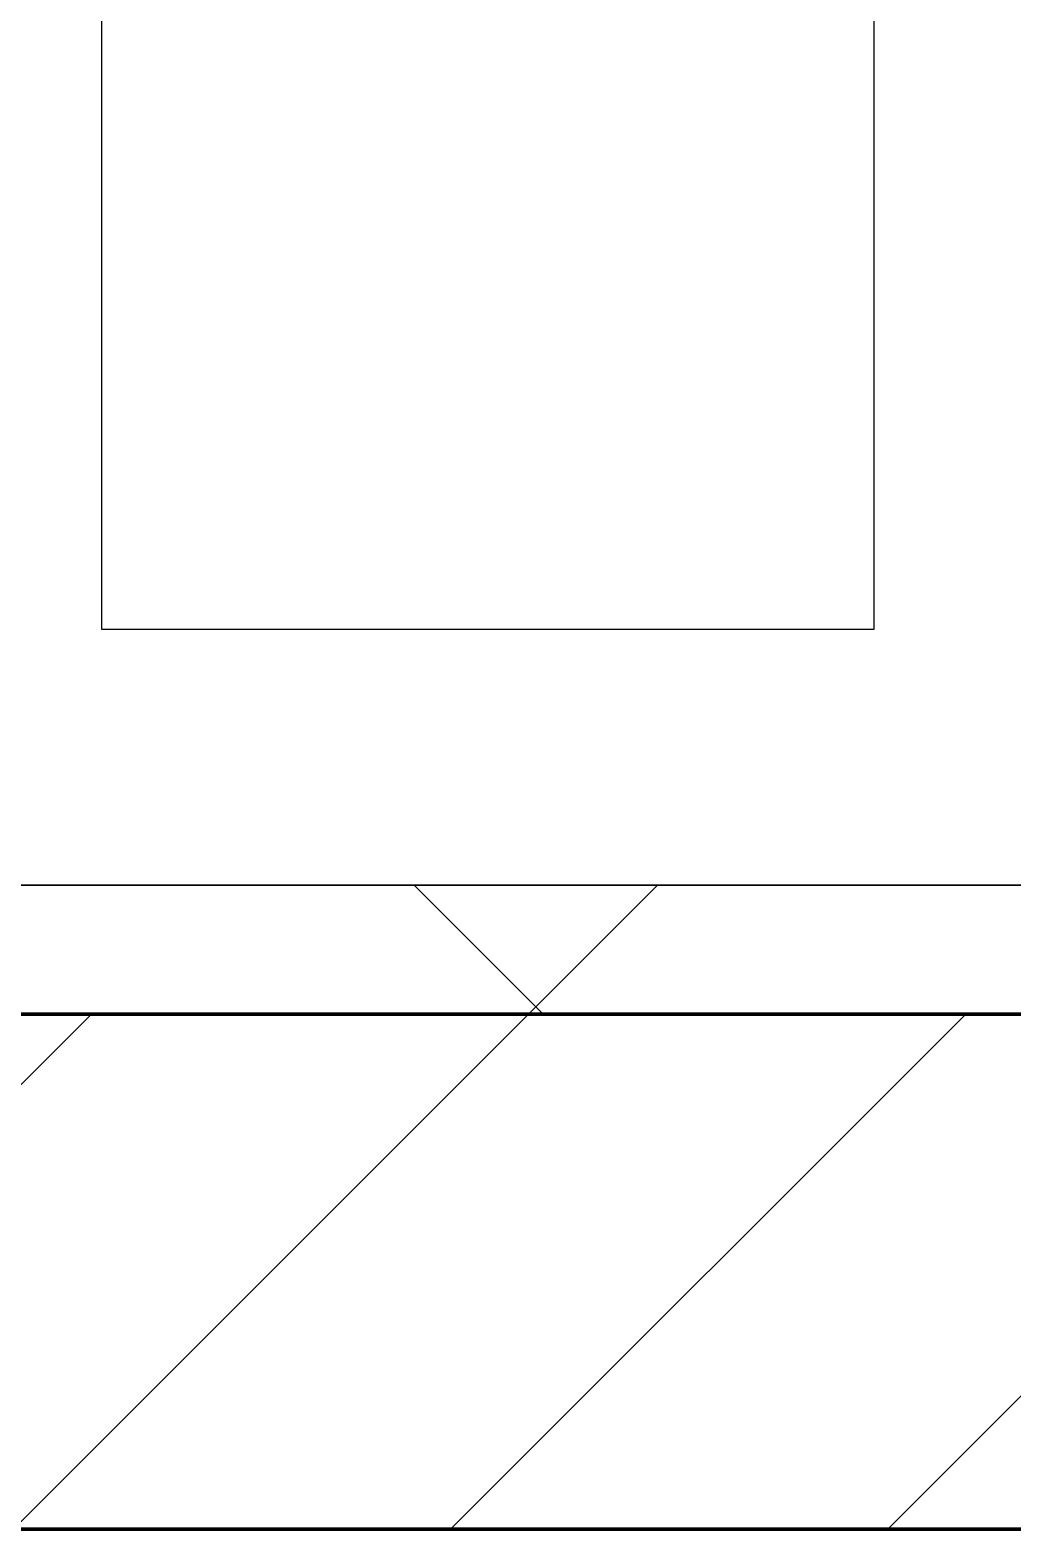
# Model space of a CAD drawing. Header units: millimetres. Extents: x -794334 to -714814, y -17806 to 22403.
# Drawn here: x -756659 to -756278, y -4021 to -3439 of the extents above; entities that cross this region are included whole.
import ezdxf
from ezdxf.xclip import XClip

# ---------------------------------------------------------------- set-up
doc = ezdxf.new("R2010")
doc.units = ezdxf.units.MM
doc.header["$XCLIPFRAME"] = 0
doc.layers.add('000 - WIPEOUT', color=250, linetype='Continuous')
doc.layers.add('A11_ALU.SOLID SHEET', color=2, linetype='Continuous')
for name, color, linetype, lineweight in [('A-GLAZ-CURT', 2, 'Continuous', 9), ('A-WALL', 5, 'Continuous', 35), ('A-WALL-FNSH', 2, 'Continuous', 35), ('A-WALL-PATT', 1, 'Continuous', 35), ('WALL-E', 2, 'Continuous', 35)]:
    doc.layers.add(name, color=color, linetype=linetype, lineweight=lineweight)

# ---------------------------------------------------------------- blocks, each defined once
blk = doc.blocks.new('PPLS-PP19_Custom Tile Pattern - Custom Tile Pattern-V154-4252-01 ENLARGED CONCOURSE LEVEL - REFLECTED CEILING PLAN - SHEET 3')
at = {"layer": 'A-GLAZ-CURT'}
for p, q in [((-300, 0), (300, 0)), ((300, 0), (-300, 0)), ((195.99, 0), (213.31, 0)), ((213.31, 0), (195.99, 0)), ((230.06, 0), (300, 0)), ((-300, -50), (300, -50)), ((300, -50), (-300, -50))]:
    blk.add_line(p, q, dxfattribs=at)
for points, knots in [([(31.18, 0), (25.97, 0), (11.99, 0), (-16.92, 0), (-47.42, 0), (-65.77, 0), (-66.37, 0), (-66.38, 0)], [-4496.803627, -4496.803627, -4496.803627, -4496.803627, -4222.080604, -3745.412743, -2981.410125, -2542.574734, -2498.224237, -2498.224237, -2498.224237, -2498.224237]), ([(76.63, 0), (74.8, 0), (67.65, 0), (53.52, 0), (37, 0), (24.07, 0), (12.82, 0), (-2.9, 0), (-20.62, 0), (-32.81, 0), (-44.85, 0), (-51.43, 0), (-51.79, 0)], [-3095.572228, -3095.572228, -3095.572228, -3095.572228, -2950.589685, -2634.532728, -2313.748533, -2106.613311, -1925.670641, -1617.263037, -1290.787923, -1039.307308, -819.71621, -644.910881, -644.910881, -644.910881, -644.910881]), ([(-36.78, 0), (-32.43, 0), (-19.22, 0), (8.83, 0), (40.19, 0), (60.61, 0), (66.29, 0)], [-6191.144455, -6191.144455, -6191.144455, -6191.144455, -5862.463379, -5340.621928, -4573.028122, -4256.411813, -4256.411813, -4256.411813, -4256.411813]), ([(30.82, 0), (29.27, 0), (20.14, 0), (3.54, 0), (-16.58, 0), (-34.76, 0), (-36.04, 0)], [-10462.034656, -10462.034656, -10462.034656, -10462.034656, -10363.088938, -9884.23066, -9424.652049, -9182.880979, -9182.880979, -9182.880979, -9182.880979]), ([(-30.52, 0), (-27.11, 0), (-17.83, 0), (5.99, 0), (22.06, 0), (37.44, 0), (45.92, 0), (57.76, 0), (64.47, 0), (72.74, 0), (75.22, 0), (76.03, 0), (76.21, 0)], [-2323.618664, -2323.618664, -2323.618664, -2323.618664, -2142.497158, -1716.209403, -1206.526904, -1089.329421, -901.315459, -753.071572, -495.328968, -421.953223, -334.951786, -290.452333, -290.452333, -290.452333, -290.452333]), ([(-15.19, 0), (-13.07, 0), (7.48, 0), (42.82, 0), (88.72, 0), (120.63, 0), (138.28, 0), (138.53, 0)], [-461.142613, -461.142613, -461.142613, -461.142613, -429.606584, -390.253598, -346.313304, -291.370682, -290.5735, -290.5735, -290.5735, -290.5735]), ([(-1.3, 0), (0.24, 0), (5.47, 0), (13.15, 0), (21.24, 0), (24.62, 0), (24.72, 0), (24.72, 0)], [-4864.78021, -4864.78021, -4864.78021, -4864.78021, -4785.90057, -4596.498881, -4445.288762, -4384.376941, -4376.041937, -4376.041937, -4376.041937, -4376.041937]), ([(66.19, 0), (62.51, 0), (54.02, 0), (39.61, 0), (24.74, 0), (8.65, 0), (-0.55, 0), (-1.3, 0)], [-4550.419885, -4550.419885, -4550.419885, -4550.419885, -4326.416877, -4098.545751, -3766.694881, -3333.063701, -3294.685823, -3294.685823, -3294.685823, -3294.685823]), ([(-1.27, 0), (1.7, 0), (10.45, 0), (15.02, 0), (22.91, 0), (31, 0), (39.04, 0), (51.19, 0), (58.74, 0), (61.34, 0), (61.45, 0)], [-2604.802059, -2604.802059, -2604.802059, -2604.802059, -2439.246196, -2084.094819, -1956.422387, -1818.904206, -1645.594513, -1443.202566, -1228.752106, -1120.932285, -1120.932285, -1120.932285, -1120.932285]), ([(-0.89, 0), (0.74, 0), (5.35, 0), (15.97, 0), (22.54, 0), (24.49, 0)], [-219.003758, -219.003758, -219.003758, -219.003758, -206.416616, -198.214427, -187.717507, -187.717507, -187.717507, -187.717507]), ([(103.09, 0), (101.08, 0), (86.31, 0), (63.34, 0), (35.84, 0), (12, 0), (4.03, 0), (-0.18, 0), (-0.53, 0)], [-375.435014, -375.435014, -375.435014, -375.435014, -369.147452, -330.153101, -307.516438, -285.83788, -246.234814, -242.468447, -242.468447, -242.468447, -242.468447]), ([(24.69, 0), (24.54, 0), (20.99, 0), (15.48, 0), (10.8, 0), (9.63, 0)], [-4368.572414, -4368.572414, -4368.572414, -4368.572414, -4306.476363, -4080.000647, -3772.857994, -3772.857994, -3772.857994, -3772.857994]), ([(18.16, 0), (19.15, 0), (24.25, 0), (25.66, 0), (26.12, 0)], [-5700.113719, -5700.113719, -5700.113719, -5700.113719, -5554.232259, -5302.431367, -5302.431367, -5302.431367, -5302.431367]), ([(114.39, 0), (114.2, 0), (112.08, 0), (105.42, 0), (92.38, 0), (85.59, 0), (74.4, 0), (62.26, 0), (51.85, 0), (43.81, 0), (29.53, 0), (20.67, 0), (18.85, 0), (18.16, 0)], [-8148.58938, -8148.58938, -8148.58938, -8148.58938, -8105.191388, -7723.759874, -7531.75727, -7135.649961, -6924.452779, -6738.82075, -6548.303034, -6314.283804, -6135.05769, -5972.647715, -5832.674503, -5832.674503, -5832.674503, -5832.674503]), ([(27.44, 0), (27.9, 0), (29.54, 0), (38.07, 0), (50.93, 0), (62.11, 0), (66.38, 0)], [-5037.309798, -5037.309798, -5037.309798, -5037.309798, -4887.603822, -4705.298446, -4353.683244, -4109.384309, -4109.384309, -4109.384309, -4109.384309]), ([(27.89, 0), (29.09, 0), (33.4, 0), (47.79, 0), (59.49, 0), (65.78, 0)], [-147.777612, -147.777612, -147.777612, -147.777612, -135.792042, -118.513713, -99.849738, -99.849738, -99.849738, -99.849738]), ([(53.18, 0), (53.06, 0), (52.22, 0), (44.99, 0), (36.46, 0), (30.82, 0)], [-622.740158, -622.740158, -622.740158, -622.740158, -566.066452, -360.610861, 0, 0, 0, 0]), ([(134.47, 0), (126.11, 0), (106.33, 0), (76.86, 0), (57.82, 0), (46.51, 0), (41.18, 0), (36.02, 0), (35.54, 0), (35.54, 0)], [-446.29942, -446.29942, -446.29942, -446.29942, -401.860199, -357.622665, -341.267687, -334.000314, -326.15566, -319.318397, -317.489778, -317.489778, -317.489778, -317.489778]), ([(36.29, 0), (37.77, 0), (48.82, 0), (64.79, 0), (95.91, 0), (122.89, 0), (131.14, 0), (133.34, 0)], [-314.598523, -314.598523, -314.598523, -314.598523, -305.899624, -287.17622, -249.500363, -194.761443, -159.62089, -159.62089, -159.62089, -159.62089]), ([(61.47, 0), (61.47, 0), (61.21, 0), (54.61, 0), (53.71, 0), (53.56, 0)], [-1113.311073, -1113.311073, -1113.311073, -1113.311073, -1096.402191, -891.204116, -747.28819, -747.28819, -747.28819, -747.28819]), ([(66.57, 0), (66.97, 0), (78.93, 0), (100.57, 0), (116.36, 0), (128.63, 0), (128.95, 0)], [-99.069649, -99.069649, -99.069649, -99.069649, -97.899267, -63.759246, -39.050993, -35.895543, -35.895543, -35.895543, -35.895543]), ([(66.58, 0), (69.39, 0), (76.04, 0), (82.12, 0), (83.66, 0)], [-4250.943085, -4250.943085, -4250.943085, -4250.943085, -4094.177415, -3869.465285, -3869.465285, -3869.465285, -3869.465285]), ([(66.59, 0), (69.11, 0), (74.88, 0), (84.83, 0), (86.01, 0), (92.51, 0), (94.33, 0)], [-4105.469182, -4105.469182, -4105.469182, -4105.469182, -3960.84581, -3759.045785, -3336.541051, -2783.776468, -2783.776468, -2783.776468, -2783.776468]), ([(136.44, 0), (121.66, 0), (98.51, 0), (74.89, 0), (66.89, 0)], [-106.750556, -106.750556, -106.750556, -106.750556, -59.610984, -35.583519, -35.583519, -35.583519, -35.583519]), ([(76.22, 0), (75.58, 0), (73.64, 0), (71.05, 0), (70.61, 0)], [-193.634889, -193.634889, -193.634889, -193.634889, -31.537676, 0, 0, 0, 0]), ([(94.4, 0), (94.4, 0), (94.64, 0), (99.11, 0), (108.97, 0), (119.78, 0), (128.84, 0), (133.72, 0)], [-2348.345796, -2348.345796, -2348.345796, -2348.345796, -2310.419338, -2233.599744, -2052.234781, -1843.028543, -1590.72941, -1590.72941, -1590.72941, -1590.72941]), ([(129.02, 0), (129.02, 0), (124.41, 0), (122.35, 0), (114.96, 0), (108.04, 0), (103.09, 0)], [-35.386604, -35.386604, -35.386604, -35.386604, -31.430235, -22.807238, -15.488593, 0, 0, 0, 0]), ([(133.59, 0), (133.32, 0), (130.97, 0), (126.24, 0), (118.6, 0), (114.23, 0), (111.98, 0), (105.66, 0), (105.23, 0), (105.23, 0)], [-9692.532631, -9692.532631, -9692.532631, -9692.532631, -9677.714971, -9567.007022, -9453.21225, -9220.200448, -9012.77275, -8966.157302, -8929.495943, -8929.495943, -8929.495943, -8929.495943]), ([(105.26, 0), (105.52, 0), (111.01, 0), (112.65, 0), (113.59, 0)], [-8920.561005, -8920.561005, -8920.561005, -8920.561005, -8814.835624, -8577.462505, -8577.462505, -8577.462505, -8577.462505]), ([(128.58, 0), (128.8, 0), (130.16, 0), (139.26, 0), (152.67, 0), (161.24, 0), (162.19, 0), (162.75, 0)], [-633.326174, -633.326174, -633.326174, -633.326174, -627.736123, -618.981161, -602.094757, -592.980799, -581.414464, -581.414464, -581.414464, -581.414464]), ([(133.72, 0), (133.28, 0), (131.75, 0), (129.87, 0), (129.11, 0)], [-655.57405, -655.57405, -655.57405, -655.57405, -651.020627, -640.742133, -640.742133, -640.742133, -640.742133]), ([(134.46, 0), (135.38, 0), (144.66, 0), (163.31, 0), (185.23, 0), (193.62, 0), (194.69, 0), (194.79, 0)], [-1577.816055, -1577.816055, -1577.816055, -1577.816055, -1530.39897, -1095.004608, -529.74427, -295.064701, -265.121568, -265.121568, -265.121568, -265.121568]), ([(157.9, 0), (156.77, 0), (151.67, 0), (143.71, 0), (137.03, 0), (134.48, 0)], [-10292.955006, -10292.955006, -10292.955006, -10292.955006, -10098.273015, -9847.788484, -9708.572187, -9708.572187, -9708.572187, -9708.572187]), ([(168.37, 0), (167.68, 0), (162.47, 0), (152, 0), (137.19, 0), (135.11, 0)], [-543.375029, -543.375029, -543.375029, -543.375029, -530.793311, -458.593899, -447.436494, -447.436494, -447.436494, -447.436494]), ([(193.8, 0), (193.33, 0), (190.11, 0), (183.13, 0), (171, 0), (161.95, 0), (161.28, 0), (158.35, 0), (157.85, 0), (157.77, 0)], [-11665.349007, -11665.349007, -11665.349007, -11665.349007, -11565.880756, -11105.624034, -10839.086983, -10768.332124, -10666.779182, -10580.760289, -10550.278881, -10550.278881, -10550.278881, -10550.278881]), ([(269.26, 0), (266.03, 0), (243.95, 0), (207.11, 0), (177.41, 0), (159.34, 0), (158.33, 0), (158.3, 0)], [-254.415045, -254.415045, -254.415045, -254.415045, -244.693688, -187.987675, -143.776725, -129.632772, -123.352749, -123.352749, -123.352749, -123.352749]), ([(159.07, 0), (159.13, 0), (160.84, 0), (165.21, 0), (174.15, 0), (185.98, 0), (208.82, 0), (219.42, 0), (230.06, 0)], [-115.643202, -115.643202, -115.643202, -115.643202, -114.681583, -87.660824, -65.295536, -41.623857, -24.459831, 0, 0, 0, 0]), ([(162.75, 0), (165.4, 0), (170.91, 0), (172.61, 0), (172.61, 0)], [-111.264224, -111.264224, -111.264224, -111.264224, -56.742688, -19.085662, -19.085662, -19.085662, -19.085662]), ([(247.1, 0), (246.76, 0), (245.04, 0), (238.34, 0), (226.56, 0), (221.1, 0), (200.27, 0), (182.99, 0), (174.27, 0), (169.67, 0), (168.99, 0)], [-9649.085549, -9649.085549, -9649.085549, -9649.085549, -9581.591397, -9406.094246, -9221.510254, -9016.44624, -8717.832359, -8253.978395, -8152.463617, -8069.855175, -8069.855175, -8069.855175, -8069.855175]), ([(215.22, 0), (214.62, 0), (210.55, 0), (203.98, 0), (187.54, 0), (175.3, 0), (169.49, 0)], [-203.825446, -203.825446, -203.825446, -203.825446, -198.527383, -184.406837, -162.427601, -142.916156, -142.916156, -142.916156, -142.916156]), ([(171.51, 0), (176.48, 0), (193.23, 0), (201.73, 0), (208.81, 0), (213.9, 0), (241.96, 0), (266.73, 0), (281.71, 0), (291.71, 0), (296.52, 0), (297.86, 0), (298.09, 0)], [-7971.819559, -7971.819559, -7971.819559, -7971.819559, -7784.112253, -7606.717214, -7289.299508, -7042.621073, -6582.165592, -6068.460911, -5766.029927, -5566.724884, -5280.360606, -5199.253518, -5199.253518, -5199.253518, -5199.253518]), ([(172.07, 0), (177.66, 0), (187.87, 0), (201.08, 0), (207.47, 0), (213.96, 0), (215.11, 0)], [-255.364076, -255.364076, -255.364076, -255.364076, -237.955587, -223.92608, -215.862851, -208.75215, -208.75215, -208.75215, -208.75215]), ([(300, 0), (288.22, 0), (262, 0), (230.43, 0), (219.94, 0), (219.02, 0)], [-12528.858583, -12528.858583, -12528.858583, -12528.858583, -11905.454923, -11162.864862, -10856.732305, -10856.732305, -10856.732305, -10856.732305]), ([(219.9, 0), (220.86, 0), (227.84, 0), (242.06, 0), (246.54, 0), (246.96, 0)], [-10670.940496, -10670.940496, -10670.940496, -10670.940496, -10511.382485, -9925.173265, -9834.877357, -9834.877357, -9834.877357, -9834.877357]), ([(284.76, 0), (284.76, 0), (285.09, 0), (287.47, 0), (293.59, 0), (297.76, 0), (300, 0)], [-4110.630118, -4110.630118, -4110.630118, -4110.630118, -4053.389046, -3959.664717, -3862.421465, -3746.95702, -3746.95702, -3746.95702, -3746.95702]), ([(297.38, 0), (295.84, 0), (291.62, 0), (285.38, 0), (284.87, 0)], [-4803.172655, -4803.172655, -4803.172655, -4803.172655, -4358.271401, -4143.037883, -4143.037883, -4143.037883, -4143.037883])]:
    blk.add_open_spline(points, degree=3, knots=knots, dxfattribs=at)
for points in [[(24.49, 0), (25.23, 0), (25.72, 0), (26.04, 0)], [(66.58, 0), (54.83, 0), (43, 0), (31.18, 0)], [(70.61, 0), (69.38, 0), (68.04, 0), (66.6, 0)], [(80.35, 0), (79.57, 0), (78.27, 0), (76.63, 0)], [(84.06, 0), (83.48, 0), (82.41, 0), (81.72, 0)], [(137.1, 0), (136.42, 0), (135.57, 0), (134.51, 0)], [(168.74, 0), (168.74, 0), (169.81, 0), (171.51, 0)], [(195.11, 0), (194.91, 0), (194.44, 0), (193.8, 0)], [(300, 0), (290.07, 0), (280.14, 0), (270.21, 0)]]:
    blk.add_open_spline(points, degree=3, dxfattribs=at)
blk = doc.blocks.new('PPLS-PP19_Custom Tile Pattern - Custom Tile Pattern-V155-4252-01 ENLARGED CONCOURSE LEVEL - REFLECTED CEILING PLAN - SHEET 3')
at = {"layer": 'A-GLAZ-CURT'}
for p, q in [((-300, 0), (300, 0)), ((300, 0), (-300, 0)), ((-293.07, 0), (-275.75, 0)), ((-275.75, 0), (-293.07, 0)), ((-222.32, 0), (-205, 0)), ((-205, 0), (-222.32, 0)), ((-300, -50), (300, -50)), ((300, -50), (-300, -50))]:
    blk.add_line(p, q, dxfattribs=at)
at = {"layer": 'A-GLAZ-CURT', "flags": 128}
for points in [[(-300, 0), (-291.56, 0), (-283.3, 0), (-275.2, 0), (-267.26, 0), (-259.45, 0), (-251.77, 0), (-244.2, 0), (-236.74, 0), (-229.36, 0), (-222.06, 0), (-214.83, 0), (-207.71, 0), (-200.76, 0), (-194.04, 0)], [(-196.37, 0), (-202.58, 0), (-209.04, 0), (-215.73, 0), (-222.63, 0), (-229.72, 0), (-236.97, 0), (-244.39, 0), (-251.96, 0), (-259.67, 0), (-267.51, 0), (-275.48, 0), (-283.55, 0), (-291.73, 0), (-300, 0)]]:
    blk.add_lwpolyline(points, dxfattribs=at)
at = {"layer": 'A-GLAZ-CURT'}
for points, knots in [([(-300, 0), (-284.65, 0), (-236.57, 0), (-174.61, 0), (-129.95, 0), (-110.8, 0), (-99.5, 0), (-91.46, 0)], [-5323.127839, -5323.127839, -5323.127839, -5323.127839, -4502.809032, -2700.551212, -1002.059161, -460.363443, 0, 0, 0, 0]), ([(-195, 0), (-201.23, 0), (-228.05, 0), (-262.56, 0), (-294.48, 0), (-300, 0)], [-15570.758768, -15570.758768, -15570.758768, -15570.758768, -15131.813646, -13729.592194, -13439.944408, -13439.944408, -13439.944408, -13439.944408]), ([(-194.11, 0), (-197.85, 0), (-212.73, 0), (-232.01, 0), (-255.22, 0), (-262.59, 0), (-264.9, 0), (-265.4, 0)], [-1593.863692, -1593.863692, -1593.863692, -1593.863692, -1400.429864, -858.079193, -543.655514, -208.940337, 0, 0, 0, 0]), ([(-258.6, 0), (-257.91, 0), (-254.26, 0), (-241.25, 0), (-225.99, 0), (-213.1, 0), (-203.03, 0), (-197.01, 0), (-194.04, 0)], [-5722.54675, -5722.54675, -5722.54675, -5722.54675, -5657.471696, -5413.335975, -5017.494783, -4832.723979, -4666.091899, -4496.768139, -4496.768139, -4496.768139, -4496.768139]), ([(-194.22, 0), (-195.3, 0), (-204.77, 0), (-216.65, 0), (-231.26, 0), (-233.46, 0), (-234, 0)], [-1479.642584, -1479.642584, -1479.642584, -1479.642584, -1422.553702, -978.033455, -846.069444, -682.911962, -682.911962, -682.911962, -682.911962]), ([(-233.49, 0), (-233.44, 0), (-232.38, 0), (-230.74, 0), (-225.3, 0), (-223.63, 0)], [-455.274641, -455.274641, -455.274641, -455.274641, -440.605512, -119.536984, 0, 0, 0, 0]), ([(-223.63, 0), (-219.39, 0), (-206.17, 0), (-188.58, 0), (-169.02, 0), (-152.12, 0), (-136.84, 0), (-127.33, 0), (-124.19, 0), (-123.43, 0), (-123.28, 0)], [-5463.295695, -5463.295695, -5463.295695, -5463.295695, -5161.076232, -4739.070012, -4465.409639, -4149.119819, -3839.893365, -3647.167523, -3488.92562, -3439.852845, -3439.852845, -3439.852845, -3439.852845])]:
    blk.add_open_spline(points, degree=3, knots=knots, dxfattribs=at)
blk = doc.blocks.new('*U1029')
at = {"layer": 'A-GLAZ-CURT'}
for name, p in [('PPLS-PP19_Custom Tile Pattern - Custom Tile Pattern-V154-4252-01 ENLARGED CONCOURSE LEVEL - REFLECTED CEILING PLAN - SHEET 3', (22202.37, -7350)), ('PPLS-PP19_Custom Tile Pattern - Custom Tile Pattern-V155-4252-01 ENLARGED CONCOURSE LEVEL - REFLECTED CEILING PLAN - SHEET 3', (22802.37, -7350))]:
    blk.add_blockref(name, p, dxfattribs=at)
blk = doc.blocks.new('*U1240')
at = {"color": 3}
blk.add_wipeout([(-437.5, -7450), (437.5, -7450), (437.5, -7750), (-437.5, -7750)], dxfattribs=at).dxf.layer = '000 - WIPEOUT'
at = {"layer": 'A11_ALU.SOLID SHEET', "color": 0, "linetype": 'ByBlock'}
blk.add_lwpolyline([(-437.5, -7750), (437.5, -7750), (437.5, -7450), (-437.5, -7450)], close=True, dxfattribs=at)
blk = doc.blocks.new('*U1630')
blk.add_lwpolyline([(22690, -750), (19166.45, -750), (19116.45, -700), (18966.44, -550), (-101025.39, -550), (-101025.39, -6704.96), (-96300, -6704.96), (-96300, -7350), (-94497.63, -7350), (17250, -7350), (17250, -6849.96), (18300, -6849.96), (22690, -6849.96)], close=True)
at = {"layer": 'A11_ALU.SOLID SHEET', "color": 0, "linetype": 'ByBlock', "rotation": 90}
blk.add_blockref('*U1240', (-19400, -6813), dxfattribs=at)

msp = doc.modelspace()

# ---------------------------------------------------------------- block references
at = {"layer": 'A11_ALU.SOLID SHEET'}
ref = msp.add_blockref('*U1630', (-744681.24, 3579.02), dxfattribs=at)
XClip(ref).set_block_clipping_path([(-45802.4668593339, -9620.0029952967), (23702.8690583039, 10334.9999958097)])

# ---------------------------------------------------------------- next in the draw order: hatches: boundary and pattern name
at = {"layer": 'A-WALL-PATT', "lineweight": 9}
h = msp.add_hatch(dxfattribs=at)
h.set_pattern_fill('FP_5', color=256, style=0, pattern_type=2)
h.set_pattern_definition([(45, (0, 0), (-212.13203, 212.13203), []), (135, (0, 0), (-212.13203, -212.13203), [])])
h.paths.add_polyline_path([(-727630.24, -3820.98), (-727382.37, -3820.98), (-727382.37, -3770.98), (-790483.7, -3770.98), (-790483.7, -3820.98), (-727766, -3820.98)])
h = msp.add_hatch(dxfattribs=at)
h.set_pattern_fill('FP_2', color=256, style=0, pattern_type=2)
h.set_pattern_definition([(45, (0, 0), (-84.852814, 84.852814), [])])
h.paths.add_polyline_path([(-727382.37, -4020.98), (-727382.37, -3820.98), (-790483.7, -3820.98), (-790483.7, -4020.98), (-727494.49, -4020.98)])

# ---------------------------------------------------------------- next in the draw order: linework, layer by layer
at = {"layer": 'A-WALL', "color": 7, "lineweight": 70}
for p, q in [((-758780, -3820.98), (-756380, -3820.98)), ((-756380, -3820.98), (-758780, -3820.98)), ((-756380, -3820.98), (-755180, -3820.98)), ((-755180, -3820.98), (-756380, -3820.98)), ((-756380, -4020.98), (-758780, -4020.98)), ((-755180, -4020.98), (-756380, -4020.98))]:
    msp.add_line(p, q, dxfattribs=at)
at = {"layer": 'A-WALL-FNSH', "color": 250}
for p, q in [((-758780, -3770.98), (-756380, -3770.98)), ((-756380, -3770.98), (-755180, -3770.98))]:
    msp.add_line(p, q, dxfattribs=at)
at = {"layer": 'WALL-E'}
for p, q in [((-727382.37, -4020.98), (-790483.7, -4020.98)), ((-790483.7, -4020.98), (-727382.37, -4020.98))]:
    msp.add_line(p, q, dxfattribs=at)

# ---------------------------------------------------------------- next in the draw order: block references
msp.add_blockref('*U1029', (-778882.37, 3579.02))

doc.saveas('drawing.dxf')
